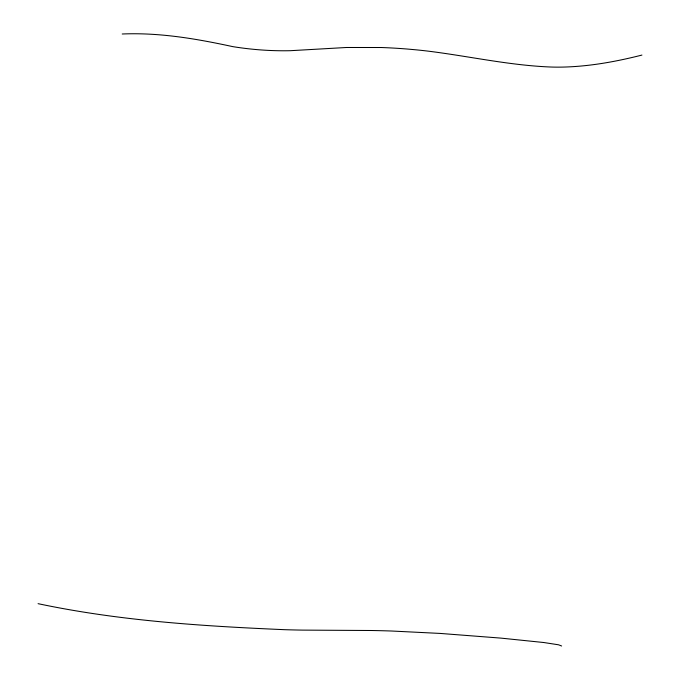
<?xml version="1.0" encoding="UTF-8"?>
<svg xmlns="http://www.w3.org/2000/svg" width="680" height="680" viewBox="0 0 680 680"><rect width="100%" height="100%" fill="white"/><g stroke="black" fill="none" stroke-linecap="round" stroke-linejoin="round"><path stroke-width="1.02" d="M641.928 55.072C616.182 61.616 589.84 66.41 563.227 67.082A139.434 78.846 8.9 0 1 552.058 67.065C510.298 65.586 469.396 56.253 428.043 51.127A304.249 172.04 8.9 0 0 415.99 49.819L407.583 49.062A336.625 190.349 8.9 0 0 381.327 47.515L346.443 47.489L290.284 50.703A180.752 102.204 8.9 0 1 282.225 50.77A185.326 104.797 8.9 0 1 232.79 46.631C196.452 38.768 159.605 32.419 122.221 34M38.072 603.67C119.187 620.832 202.257 626.144 284.928 629.697A699.754 395.683 8.9 0 0 302.541 630.113L371.756 630.505A763.521 431.74 8.9 0 1 391.365 631.006L440.19 633.428L500.829 638.104L543.736 642.515L558.56 644.802L561.637 646"/></g></svg>
